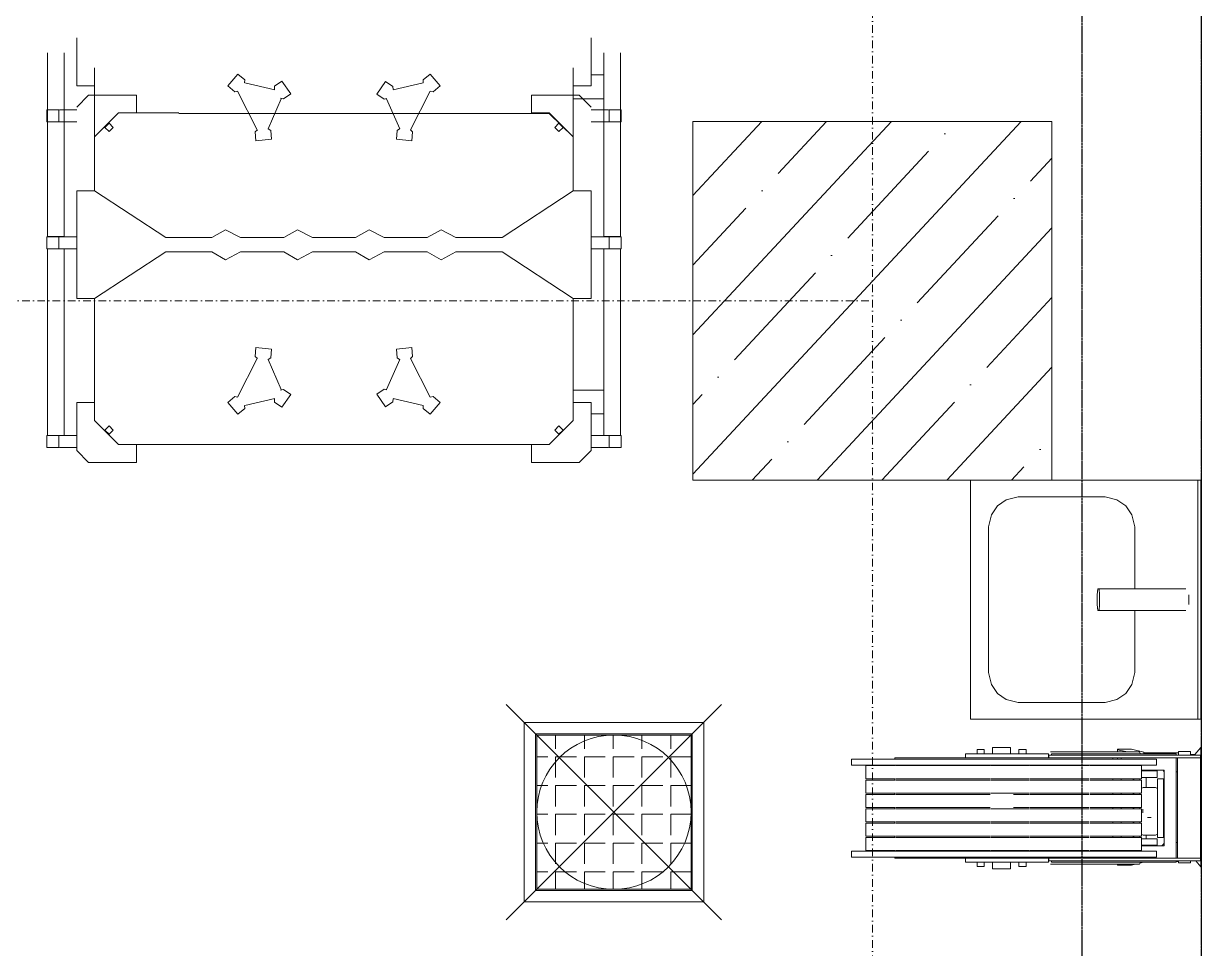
# Model space of a CAD drawing. Header units: millimetres. Extents: x -798 to 124478, y -405 to 121556.
# Drawn here: x 44159 to 46128, y 93295 to 94842 of the extents above; entities that cross this region are included whole.
import ezdxf

# ---------------------------------------------------------------- set-up
doc = ezdxf.new("R2010")
doc.units = ezdxf.units.MM
for name, pattern in [('CENTER', [2, 1.25, -0.25, 0.25, -0.25]), ('PHANTOM2', [1.25, 0.625, -0.125, 0.125, -0.125, 0.125, -0.125]), ('Strichpunkt', [25.4, 12.7, -6.35, 0, -6.35])]:
    doc.linetypes.add(name, pattern=pattern)
doc.layers.add('A-ABOVE', color=89, linetype='PHANTOM2')
for name, color, linetype, lineweight in [('A-AXES', 40, 'CENTER', 5), ('A-Hatch', 253, 'Continuous', 9), ('concreet', 5, 'Continuous', 15), ('TC-EQUIPMENT', 251, 'Continuous', 0)]:
    doc.layers.add(name, color=color, linetype=linetype, lineweight=lineweight)

# ---------------------------------------------------------------- blocks, each defined once
blk = doc.blocks.new('оси 2')
at = {"layer": 'A-AXES', "linetype": 'Strichpunkt', "transparency": 33554687}
for p, q in [((2204996.7, -2332741.5), (2204996.7, -2400515.9)), ((2162290.8, -2339245.5), (2204996.7, -2339245.5))]:
    blk.add_line(p, q, dxfattribs=at)

msp = doc.modelspace()

# ---------------------------------------------------------------- hatches: boundary and pattern name
at = {"layer": 'A-Hatch'}
h = msp.add_hatch(dxfattribs=at)
h.set_pattern_fill('ANSI35', color=256, scale=25, angle=-177.9339, style=0)
h.set_pattern_definition([(227.066067, (-63834.37, -576708.18), (116.227165, -108.13329), []), (227.066067, (-63946.55, -576712.23), (116.227165, -108.13329), [198.4375, -39.6875, 0, -39.6875])])
h.paths.add_polyline_path([(45877.6, 94678.6), (45877.6, 94078.6), (45277.6, 94078.6), (45277.4, 94678.3)])

# ---------------------------------------------------------------- linework, layer by layer
at = {"layer": 'A-ABOVE', "ltscale": 5, "transparency": 33554687}
msp.add_lwpolyline([(46127.6, 95498.6), (45927.6, 95498.6), (45927.6, 86578.6), (46127.6, 86578.6), (46127.6, 95498.6)], close=True, dxfattribs=at)
at = {"layer": 'concreet', "lineweight": 9, "ltscale": 200}
msp.add_lwpolyline([(12077.6, 88628.6), (12077.6, 95698.6), (46127.6, 95698.6), (46127.6, 47228.6)], dxfattribs=at)
at = {"layer": 'concreet'}
msp.add_lwpolyline([(45277.6, 94078.6), (45877.6, 94078.6), (45877.6, 94678.6), (45277.6, 94678.6)], close=True, dxfattribs=at)
at = {"layer": 'TC-EQUIPMENT'}
for p, q in [((44247.4, 94738.2), (44247.4, 94818.2)), ((45107.4, 94738.2), (45107.4, 94818.2)), ((44198.4, 94486.2), (44198.4, 94793.2)), ((44226.4, 94793.2), (44226.4, 94486.2)), ((45128.4, 94793.2), (45128.4, 94486.2)), ((45156.4, 94793.2), (45156.4, 94486.2)), ((44277.4, 94562.2), (44277.4, 94768.2)), ((44516.8, 94757.7), (44500, 94737.8)), ((44516.8, 94757.7), (44528.3, 94748.1)), ((44838, 94757.7), (44826.5, 94748.1)), ((44838, 94757.7), (44854.8, 94737.8)), ((45077.4, 94768.2), (45077.4, 94562.2)), ((45128.4, 94756.2), (45107.4, 94756.2)), ((44247.4, 94738.2), (44277.4, 94738.2)), ((44500, 94737.8), (44511.6, 94728.2)), ((44528.3, 94748.1), (44528, 94743.2)), ((44578.4, 94731.2), (44528.4, 94743.2)), ((44577.8, 94732.5), (44578, 94737.4)), ((44578, 94737.4), (44590.3, 94746)), ((44605.2, 94724.7), (44590.3, 94746)), ((44748.9, 94724.1), (44763.8, 94745.4)), ((44763.8, 94745.4), (44776.1, 94736.8)), ((44776.1, 94736.8), (44776.3, 94731.9)), ((44826.4, 94743.2), (44776.4, 94731.2)), ((44826.8, 94743.2), (44826.5, 94748.1)), ((44854.8, 94737.8), (44843.2, 94728.2)), ((45107.4, 94738.2), (45077.4, 94738.2)), ((44247.4, 94702.6), (44267.4, 94722.6)), ((44267.4, 94722.6), (44347.4, 94722.6)), ((44347.4, 94722.6), (44347.4, 94692.6)), ((44516.4, 94729.2), (44511.6, 94728.2)), ((44549.3, 94664.4), (44516.4, 94729.2)), ((44589.4, 94716.2), (44567.4, 94666.2)), ((44592.9, 94716.1), (44588.2, 94717.6)), ((44605.2, 94724.7), (44592.9, 94716.1)), ((44748.9, 94724.1), (44761.2, 94715.5)), ((44765.9, 94717), (44761.2, 94715.5)), ((44765.4, 94716.2), (44787.4, 94666.2)), ((44805.6, 94664.4), (44838.4, 94729.2)), ((44843.2, 94728.2), (44838.4, 94729.2)), ((45007.4, 94722.6), (45007.4, 94692.6)), ((45087.4, 94722.6), (45007.4, 94722.6)), ((45077.4, 94716.2), (45128.4, 94716.2)), ((45087.4, 94722.6), (45107.4, 94702.6)), ((44197.4, 94697.6), (44217.4, 94697.6)), ((44197.4, 94677.6), (44197.4, 94697.6)), ((44217.4, 94697.6), (44217.4, 94677.6)), ((44218.4, 94697.6), (44247.4, 94697.6)), ((44277.4, 94652.6), (44317.4, 94692.6)), ((44418.4, 94692.6), (44317.4, 94692.6)), ((45037.4, 94691.6), (44418.4, 94691.6)), ((45007.4, 94692.6), (45037.4, 94692.6)), ((45037.4, 94692.6), (45077.4, 94652.6)), ((45037.4, 94691.6), (45077.4, 94652.6)), ((45107.4, 94697.6), (45136.4, 94697.6)), ((45137.4, 94697.6), (45157.4, 94697.6)), ((45137.4, 94677.6), (45137.4, 94697.6)), ((45157.4, 94697.6), (45157.4, 94677.6)), ((44247.4, 94677.6), (44197.4, 94677.6)), ((44294.4, 94668.6), (44301.4, 94675.6)), ((44301.4, 94675.6), (44308.4, 94668.6)), ((45046.4, 94668.6), (45053.4, 94675.6)), ((45060.4, 94668.6), (45053.4, 94675.6)), ((45107.4, 94677.6), (45157.4, 94677.6)), ((44301.4, 94661.6), (44294.4, 94668.6)), ((44308.4, 94668.6), (44301.4, 94661.6)), ((44545.8, 94661.2), (44549.4, 94664.6)), ((44547.1, 94646.3), (44545.8, 94661.2)), ((44567.6, 94666.1), (44571.7, 94663.5)), ((44571.7, 94663.5), (44573, 94648.6)), ((44781.8, 94648.6), (44783.1, 94663.5)), ((44783.1, 94663.5), (44787.2, 94666.1)), ((44805.4, 94664.6), (44809, 94661.2)), ((44807.7, 94646.3), (44809, 94661.2)), ((45053.4, 94661.6), (45046.4, 94668.6)), ((45060.4, 94668.6), (45053.4, 94661.6)), ((44547.1, 94646.3), (44573, 94648.6)), ((44807.7, 94646.3), (44781.8, 94648.6)), ((44247.4, 94562.2), (44277.4, 94562.2)), ((44247.4, 94382.2), (44247.4, 94562.2)), ((44277.4, 94562.2), (44396.4, 94484.1)), ((45077.4, 94562.2), (44958.4, 94484.1)), ((45077.4, 94562.2), (45107.4, 94562.2)), ((45107.4, 94562.2), (45107.4, 94382.2)), ((44473.4, 94484.2), (44496.4, 94497.2)), ((44521.4, 94484.2), (44496.4, 94497.2)), ((44593.4, 94484.2), (44616.4, 94497.2)), ((44616.4, 94497.2), (44641.4, 94484.2)), ((44713.4, 94484.2), (44736.4, 94497.2)), ((44736.4, 94497.2), (44761.4, 94484.2)), ((44833.4, 94484.2), (44856.4, 94497.2)), ((44856.4, 94497.2), (44881.4, 94484.2)), ((44197.4, 94485.2), (44217.4, 94485.2)), ((44197.4, 94465.2), (44197.4, 94485.2)), ((44198.4, 94486.2), (44226.4, 94486.2)), ((44217.4, 94485.2), (44217.4, 94465.2)), ((44247.4, 94485.2), (44218.4, 94485.2)), ((44473.4, 94484.2), (44396.4, 94484.2)), ((44593.4, 94484.2), (44521.4, 94484.2)), ((44713.4, 94484.2), (44641.4, 94484.2)), ((44761.4, 94484.2), (44833.4, 94484.2)), ((44881.4, 94484.2), (44958.4, 94484.2)), ((45107.4, 94485.2), (45136.4, 94485.2)), ((45156.4, 94486.2), (45128.4, 94486.2)), ((45137.4, 94485.2), (45157.4, 94485.2)), ((45137.4, 94485.2), (45137.4, 94465.2)), ((45157.4, 94465.2), (45157.4, 94485.2)), ((44247.4, 94465.2), (44197.4, 94465.2)), ((44198.4, 94153.2), (44198.4, 94465.2)), ((44226.4, 94465.2), (44226.4, 94153.2)), ((44396.4, 94460.3), (44277.4, 94382.2)), ((44396.4, 94460.2), (44473.4, 94460.2)), ((44496.4, 94447.2), (44473.4, 94460.2)), ((44496.4, 94447.2), (44521.4, 94460.2)), ((44521.4, 94460.2), (44593.4, 94460.2)), ((44616.4, 94447.2), (44593.4, 94460.2)), ((44641.4, 94460.2), (44616.4, 94447.2)), ((44641.4, 94460.2), (44713.4, 94460.2)), ((44736.4, 94447.2), (44713.4, 94460.2)), ((44761.4, 94460.2), (44736.4, 94447.2)), ((44833.4, 94460.2), (44761.4, 94460.2)), ((44856.4, 94447.2), (44833.4, 94460.2)), ((44881.4, 94460.2), (44856.4, 94447.2)), ((44958.4, 94460.2), (44881.4, 94460.2)), ((44958.4, 94460.3), (45077.4, 94382.2)), ((45107.4, 94465.2), (45157.4, 94465.2)), ((45128.4, 94465.2), (45128.4, 94153.2)), ((45156.4, 94153.2), (45156.4, 94465.2)), ((44277.4, 94382.2), (44247.4, 94382.2)), ((44277.4, 94178.2), (44277.4, 94382.2)), ((45077.4, 94178.2), (45077.4, 94382.2)), ((45107.4, 94382.2), (45077.4, 94382.2)), ((44547.1, 94300.1), (44545.8, 94285.2)), ((44547.1, 94300.1), (44573, 94297.8)), ((44573, 94297.8), (44571.7, 94282.9)), ((44807.7, 94300.1), (44781.8, 94297.8)), ((44783.1, 94282.9), (44781.8, 94297.8)), ((44807.7, 94300.1), (44809, 94285.2)), ((44549.3, 94281.9), (44516.4, 94217.2)), ((44549.4, 94281.8), (44545.8, 94285.2)), ((44589.4, 94230.2), (44567.4, 94280.2)), ((44571.7, 94282.9), (44567.6, 94280.3)), ((44765.4, 94230.2), (44787.4, 94280.2)), ((44787.2, 94280.3), (44783.1, 94282.9)), ((44809, 94285.2), (44805.4, 94281.8)), ((44805.6, 94281.9), (44838.4, 94217.2)), ((44500, 94208.6), (44511.6, 94218.2)), ((44511.6, 94218.2), (44516.4, 94217.2)), ((44588.2, 94228.8), (44592.9, 94230.3)), ((44605.2, 94221.7), (44590.3, 94200.4)), ((44605.2, 94221.7), (44592.9, 94230.3)), ((44748.9, 94222.3), (44761.2, 94230.9)), ((44748.9, 94222.3), (44763.8, 94201)), ((44761.2, 94230.9), (44765.9, 94229.4)), ((44838.4, 94217.2), (44843.2, 94218.2)), ((44854.8, 94208.6), (44843.2, 94218.2)), ((45128.4, 94229.2), (45077.4, 94229.2)), ((44247.4, 94208.2), (44247.4, 94128.2)), ((44247.4, 94208.2), (44277.4, 94208.2)), ((44516.8, 94188.7), (44500, 94208.6)), ((44516.8, 94188.7), (44528.3, 94198.3)), ((44528, 94203.2), (44528.3, 94198.3)), ((44528.4, 94203.2), (44578.4, 94215.2)), ((44578, 94209), (44577.8, 94213.9)), ((44590.3, 94200.4), (44578, 94209)), ((44776.1, 94209.6), (44763.8, 94201)), ((44776.3, 94214.5), (44776.1, 94209.6)), ((44826.4, 94203.2), (44776.4, 94215.2)), ((44826.5, 94198.3), (44826.8, 94203.2)), ((44838, 94188.7), (44826.5, 94198.3)), ((44838, 94188.7), (44854.8, 94208.6)), ((45107.4, 94208.2), (45077.4, 94208.2)), ((45107.4, 94208.2), (45107.4, 94128.2)), ((45107.4, 94189.2), (45128.4, 94189.2)), ((44317.4, 94138.2), (44277.4, 94178.2)), ((44294.4, 94162.2), (44301.4, 94169.2)), ((44301.4, 94155.2), (44294.4, 94162.2)), ((44301.4, 94169.2), (44308.4, 94162.2)), ((44308.4, 94162.2), (44301.4, 94155.2)), ((45037.4, 94138.2), (45077.4, 94178.2)), ((45046.4, 94162.2), (45053.4, 94169.2)), ((45053.4, 94155.2), (45046.4, 94162.2)), ((45053.4, 94169.2), (45060.4, 94162.2)), ((45060.4, 94162.2), (45053.4, 94155.2)), ((44197.4, 94153.2), (44247.4, 94153.2)), ((44197.4, 94153.2), (44197.4, 94133.2)), ((44217.4, 94133.2), (44217.4, 94153.2)), ((45107.4, 94153.2), (45157.4, 94153.2)), ((45137.4, 94153.2), (45137.4, 94133.2)), ((45157.4, 94133.2), (45157.4, 94153.2)), ((44197.4, 94133.2), (44217.4, 94133.2)), ((44247.4, 94133.2), (44218.4, 94133.2)), ((44247.4, 94128.2), (44267.4, 94108.2)), ((44317.4, 94138.2), (45037.4, 94138.2)), ((44347.4, 94138.2), (44347.4, 94108.2)), ((45007.4, 94138.2), (45007.4, 94108.2)), ((45087.4, 94108.2), (45107.4, 94128.2)), ((45107.4, 94133.2), (45136.4, 94133.2)), ((45137.4, 94133.2), (45157.4, 94133.2)), ((44347.4, 94108.2), (44267.4, 94108.2)), ((45007.4, 94108.2), (45087.4, 94108.2)), ((45741.4, 94078.6), (46126.4, 94078.6)), ((45741.4, 94078.6), (45741.4, 93678.6)), ((46121.4, 93678.6), (46121.4, 94078.6)), ((46126.4, 94078.6), (46126.4, 93678.6)), ((45801.4, 94045.6), (45786.4, 94035.6)), ((45821.4, 94050.6), (45801.4, 94045.6)), ((45966.4, 94050.6), (45821.4, 94050.6)), ((45986.4, 94045.6), (45966.4, 94050.6)), ((46001.4, 94035.6), (45986.4, 94045.6)), ((45786.4, 94035.6), (45776.4, 94020.6)), ((46011.4, 94020.6), (46001.4, 94035.6)), ((45771.4, 94000.6), (45776.4, 94020.6)), ((46016.4, 94000.6), (46011.4, 94020.6)), ((45771.4, 94000.6), (45771.4, 93756.6)), ((46016.4, 93896.6), (46016.4, 94000.6)), ((45953.4, 93886.6), (45954.4, 93896.6)), ((45953.4, 93886.6), (45953.4, 93870.6)), ((46101.4, 93896.6), (45954.4, 93896.6)), ((45956.4, 93896.6), (45957.4, 93886.6)), ((45957.4, 93886.6), (45957.4, 93870.6)), ((46106.4, 93870.6), (46106.4, 93886.6)), ((45954.4, 93860.6), (45953.4, 93870.6)), ((45957.4, 93870.6), (45956.4, 93860.6)), ((45954.4, 93860.6), (46101.4, 93860.6)), ((46016.4, 93756.6), (46016.4, 93860.6)), ((45771.4, 93756.6), (45776.4, 93736.6)), ((46011.4, 93736.6), (46016.4, 93756.6)), ((45776.4, 93736.6), (45786.4, 93721.6)), ((46001.4, 93721.6), (46011.4, 93736.6)), ((45786.4, 93721.6), (45801.4, 93711.6)), ((45801.4, 93711.6), (45821.4, 93706.6)), ((45821.4, 93706.6), (45966.4, 93706.6)), ((45966.4, 93706.6), (45986.4, 93711.6)), ((45986.4, 93711.6), (46001.4, 93721.6)), ((45325.5, 93703.2), (44965.5, 93343.2)), ((44965.5, 93703.2), (45325.5, 93343.2)), ((44995.5, 93673.2), (44995.5, 93373.2)), ((45295.5, 93673.2), (44995.5, 93673.2)), ((45295.5, 93373.2), (45295.5, 93673.2)), ((45741.4, 93678.6), (46126.4, 93678.6)), ((45014.5, 93654.2), (45014.5, 93392.2)), ((45276.5, 93654.2), (45014.5, 93654.2)), ((45016.5, 93394.2), (45016.5, 93652.2)), ((45016.5, 93652.2), (45274.5, 93652.2)), ((45047.9, 93652.2), (45047.9, 93629.1)), ((45096, 93652.2), (45096, 93629.1)), ((45144.1, 93652.2), (45144.1, 93629.1)), ((45192.2, 93652.2), (45192.2, 93629.1)), ((45240.4, 93652.2), (45240.4, 93629.1)), ((45274.5, 93394.2), (45274.5, 93652.2)), ((45276.5, 93654.2), (45276.5, 93392.2)), ((45752.4, 93620.7), (45752.4, 93628)), ((45764.4, 93628), (45752.4, 93628)), ((45764.4, 93620.7), (45764.4, 93628)), ((45808.4, 93631.6), (45778.4, 93631.6)), ((45778.4, 93620.7), (45778.4, 93631.6)), ((45808.4, 93631.6), (45808.4, 93620.7)), ((45822.4, 93628), (45822.4, 93620.7)), ((45834.4, 93628), (45822.4, 93628)), ((45834.4, 93628), (45834.4, 93620.7)), ((45987.4, 93624), (45987.4, 93628.6)), ((45987.4, 93628.6), (46010.4, 93628.6)), ((45987.4, 93627.6), (46003.9, 93624)), ((46010.4, 93628.6), (46031.4, 93623.6)), ((46126.4, 93631.6), (46116.4, 93619.6)), ((46126.4, 93581.6), (46126.4, 93631.6)), ((45016.5, 93616), (45034.7, 93616)), ((45047.9, 93581), (45047.9, 93616)), ((45082.9, 93616), (45047.9, 93616)), ((45096, 93581), (45096, 93616)), ((45131, 93616), (45096, 93616)), ((45144.1, 93581), (45144.1, 93616)), ((45179.1, 93616), (45144.1, 93616)), ((45192.2, 93581), (45192.2, 93616)), ((45227.2, 93616), (45192.2, 93616)), ((45240.4, 93581), (45240.4, 93616)), ((45274.5, 93616), (45240.4, 93616)), ((46052.4, 93612), (45542.4, 93612)), ((45542.4, 93602.1), (45542.4, 93612)), ((45615.3, 93614.1), (46126, 93614.1)), ((45615.3, 93614.1), (45615.3, 93612)), ((45733.4, 93620.7), (45871.9, 93620.7)), ((45733.4, 93614.1), (45733.4, 93620.7)), ((45871.9, 93620.7), (45871.9, 93614.1)), ((45872.3, 93618.5), (45872.3, 93614.1)), ((46126, 93618.5), (45872.3, 93618.5)), ((46023.8, 93624), (45875.4, 93624)), ((45877.2, 93620.7), (46085.4, 93620.7)), ((45877.2, 93618.5), (45877.2, 93620.7)), ((45979.5, 93612), (45979.5, 93614.1)), ((45987.4, 93612), (45987.4, 93614.1)), ((45993.4, 93614.1), (45993.4, 93612)), ((46023.8, 93624), (46024.6, 93623.1)), ((46024.9, 93621.6), (46024.6, 93623.1)), ((46024.9, 93620.7), (46024.9, 93621.6)), ((46031.4, 93623.6), (46031.4, 93620.7)), ((46031.4, 93622.6), (46089.4, 93622.6)), ((46052.4, 93612), (46052.4, 93602.1)), ((46085.4, 93620.7), (46085.4, 93618.5)), ((46085.4, 93446.1), (46085.4, 93614.1)), ((46087.6, 93446.1), (46087.6, 93614.1)), ((46089.4, 93624.6), (46089.4, 93618.5)), ((46089.4, 93624.6), (46109.4, 93624.6)), ((46109.4, 93618.5), (46109.4, 93624.6)), ((46116.4, 93619.6), (46109.4, 93619.6)), ((46116.4, 93619.6), (46116.4, 93618.5)), ((46126, 93618.5), (46126, 93441.7)), ((45542.4, 93602.1), (46052.4, 93602.1)), ((45566.7, 93601), (45616, 93601)), ((45566.7, 93601), (45566.7, 93579.2)), ((45615.3, 93602.1), (45615.3, 93601)), ((45617, 93601), (45704.1, 93601)), ((45705, 93601), (45774.3, 93601)), ((45775.5, 93601), (45840.4, 93601)), ((45841, 93601), (45939.4, 93601)), ((45940.8, 93601), (46027.3, 93601)), ((45979.5, 93602.1), (45979.5, 93601)), ((45987.4, 93601), (45987.4, 93602.1)), ((45993.4, 93601), (45993.4, 93602.1)), ((46027.3, 93579.2), (46027.3, 93601)), ((46028, 93593.4), (46065.4, 93593.4)), ((46053.4, 93592.3), (46028, 93592.3)), ((46031.4, 93592.3), (46031.4, 93593.4)), ((46038.4, 93592.6), (46038.3, 93592.3)), ((46039.2, 93593.4), (46038.4, 93592.6)), ((46053.4, 93592.3), (46053.4, 93581.4)), ((46064.4, 93592.6), (46063.6, 93593.4)), ((46065.1, 93590.6), (46064.4, 93592.6)), ((46065.1, 93590.6), (46065.4, 93590.6)), ((46065.4, 93593.4), (46065.4, 93466.8)), ((46087.6, 93590.6), (46085.4, 93590.6)), ((45616, 93579.2), (45566.7, 93579.2)), ((45566.7, 93577), (45616, 93577)), ((45566.7, 93577), (45566.7, 93555.2)), ((45615.3, 93577), (45615.3, 93579.2)), ((45704.1, 93579.2), (45617, 93579.2)), ((45617, 93577), (45704.1, 93577)), ((45774.3, 93579.2), (45705, 93579.2)), ((45705, 93577), (45774.3, 93577)), ((45840.4, 93579.2), (45775.5, 93579.2)), ((45775.5, 93577), (45840.4, 93577)), ((45939.4, 93579.2), (45841, 93579.2)), ((45841, 93577), (45939.4, 93577)), ((46027.3, 93579.2), (45940.8, 93579.2)), ((45940.8, 93577), (46027.3, 93577)), ((45979.5, 93579.2), (45979.5, 93577)), ((45993.4, 93577), (45993.4, 93579.2)), ((46013.4, 93579.2), (46013.4, 93577)), ((46014.4, 93577), (46014.4, 93579.2)), ((46024.4, 93579.2), (46024.4, 93577)), ((46027.3, 93555.2), (46027.3, 93577)), ((46028, 93581.4), (46053.4, 93581.4)), ((46035.4, 93581.4), (46035.4, 93564.6)), ((46064.4, 93579.2), (46054.4, 93579.2)), ((46054.4, 93481), (46054.4, 93579.2)), ((46064.4, 93579.2), (46064.4, 93481)), ((46126.4, 93581.6), (46126, 93582)), ((45016.5, 93567.9), (45034.7, 93567.9)), ((45047.9, 93532.9), (45047.9, 93567.9)), ((45082.9, 93567.9), (45047.9, 93567.9)), ((45096, 93532.9), (45096, 93567.9)), ((45131, 93567.9), (45096, 93567.9)), ((45144.1, 93532.9), (45144.1, 93567.9)), ((45179.1, 93567.9), (45144.1, 93567.9)), ((45192.2, 93532.9), (45192.2, 93567.9)), ((45227.2, 93567.9), (45192.2, 93567.9)), ((45240.4, 93532.9), (45240.4, 93567.9)), ((45274.5, 93567.9), (45240.4, 93567.9)), ((45616, 93555.2), (45566.7, 93555.2)), ((45566.7, 93553), (45616, 93553)), ((45566.7, 93553), (45566.7, 93531.2)), ((45615.3, 93553), (45615.3, 93555.2)), ((45704.1, 93555.2), (45617, 93555.2)), ((45617, 93553), (45704.1, 93553)), ((45774.3, 93555.2), (45705, 93555.2)), ((45705, 93553), (45774.3, 93553)), ((45840.4, 93555.2), (45775.5, 93555.2)), ((45813.6, 93553), (45840.4, 93553)), ((45939.4, 93555.2), (45841, 93555.2)), ((45841, 93553), (45939.4, 93553)), ((46027.3, 93555.2), (45940.8, 93555.2)), ((45940.8, 93553), (46027.3, 93553)), ((45979.5, 93555.2), (45979.5, 93553)), ((45993.4, 93553), (45993.4, 93555.2)), ((46013.4, 93555.2), (46013.4, 93553)), ((46014.4, 93553), (46014.4, 93555.2)), ((46024.4, 93555.2), (46024.4, 93553)), ((46027.3, 93531.2), (46027.3, 93553)), ((46028, 93563.6), (46030, 93564.6)), ((46050.8, 93564.6), (46030, 93564.6)), ((46050.8, 93564.6), (46054.4, 93562.7)), ((46064.4, 93557.3), (46065.4, 93556.7)), ((45616, 93531.2), (45566.7, 93531.2)), ((45566.7, 93529), (45616, 93529)), ((45566.7, 93529), (45566.7, 93507.2)), ((45615.3, 93529), (45615.3, 93531.2)), ((45704.1, 93531.2), (45617, 93531.2)), ((45617, 93529), (45704.1, 93529)), ((45774.3, 93531.2), (45705, 93531.2)), ((45705, 93529), (45774.3, 93529)), ((45775.5, 93529), (45840.4, 93529)), ((45840.4, 93531.2), (45813.6, 93531.2)), ((45939.4, 93531.2), (45841, 93531.2)), ((45841, 93529), (45939.4, 93529)), ((46027.3, 93531.2), (45940.8, 93531.2)), ((45940.8, 93529), (46027.3, 93529)), ((45979.5, 93531.2), (45979.5, 93529)), ((45993.4, 93529), (45993.4, 93531.2)), ((46013.4, 93531.2), (46013.4, 93529)), ((46014.4, 93529), (46014.4, 93531.2)), ((46024.4, 93531.2), (46024.4, 93529)), ((46027.3, 93507.2), (46027.3, 93529)), ((45016.5, 93519.8), (45034.7, 93519.8)), ((45047.9, 93484.8), (45047.9, 93519.8)), ((45082.9, 93519.8), (45047.9, 93519.8)), ((45096, 93484.8), (45096, 93519.8)), ((45131, 93519.8), (45096, 93519.8)), ((45144.1, 93484.8), (45144.1, 93519.8)), ((45179.1, 93519.8), (45144.1, 93519.8)), ((45192.2, 93484.8), (45192.2, 93519.8)), ((45227.2, 93519.8), (45192.2, 93519.8)), ((45240.4, 93484.8), (45240.4, 93519.8)), ((45274.5, 93519.8), (45240.4, 93519.8)), ((46029.4, 93522.2), (46029.4, 93528)), ((46043.3, 93514.1), (46037.5, 93514.1)), ((45616, 93507.2), (45566.7, 93507.2)), ((45566.7, 93505), (45616, 93505)), ((45566.7, 93505), (45566.7, 93483.2)), ((45615.3, 93505), (45615.3, 93507.2)), ((45704.1, 93507.2), (45617, 93507.2)), ((45617, 93505), (45704.1, 93505)), ((45774.3, 93507.2), (45705, 93507.2)), ((45705, 93505), (45774.3, 93505)), ((45840.4, 93507.2), (45775.5, 93507.2)), ((45775.5, 93505), (45840.4, 93505)), ((45939.4, 93507.2), (45841, 93507.2)), ((45841, 93505), (45939.4, 93505)), ((46027.3, 93507.2), (45940.8, 93507.2)), ((45940.8, 93505), (46027.3, 93505)), ((45979.5, 93507.2), (45979.5, 93505)), ((45993.4, 93505), (45993.4, 93507.2)), ((46013.4, 93507.2), (46013.4, 93505)), ((46014.4, 93505), (46014.4, 93507.2)), ((46024.4, 93507.2), (46024.4, 93505)), ((46027.3, 93483.2), (46027.3, 93505)), ((46065.4, 93492.5), (46064.4, 93492)), ((45016.5, 93471.6), (45034.7, 93471.6)), ((45047.9, 93436.6), (45047.9, 93471.6)), ((45082.9, 93471.6), (45047.9, 93471.6)), ((45096, 93436.6), (45096, 93471.6)), ((45131, 93471.6), (45096, 93471.6)), ((45144.1, 93436.6), (45144.1, 93471.6)), ((45179.1, 93471.6), (45144.1, 93471.6)), ((45192.2, 93436.6), (45192.2, 93471.6)), ((45227.2, 93471.6), (45192.2, 93471.6)), ((45240.4, 93436.6), (45240.4, 93471.6)), ((45274.5, 93471.6), (45240.4, 93471.6)), ((45616, 93483.2), (45566.7, 93483.2)), ((45566.7, 93481), (45616, 93481)), ((45566.7, 93481), (45566.7, 93459.2)), ((45615.3, 93481), (45615.3, 93483.2)), ((45704.1, 93483.2), (45617, 93483.2)), ((45617, 93481), (45704.1, 93481)), ((45774.3, 93483.2), (45705, 93483.2)), ((45705, 93481), (45774.3, 93481)), ((45840.4, 93483.2), (45775.5, 93483.2)), ((45775.5, 93481), (45840.4, 93481)), ((45939.4, 93483.2), (45841, 93483.2)), ((45841, 93481), (45939.4, 93481)), ((46027.3, 93483.2), (45940.8, 93483.2)), ((45940.8, 93481), (46027.3, 93481)), ((45979.5, 93483.2), (45979.5, 93481)), ((45993.4, 93481), (45993.4, 93483.2)), ((46013.4, 93483.2), (46013.4, 93481)), ((46014.4, 93481), (46014.4, 93483.2)), ((46024.4, 93483.2), (46024.4, 93481)), ((46027.3, 93459.2), (46027.3, 93481)), ((46028, 93485.7), (46030, 93484.6)), ((46053.4, 93478.8), (46028, 93478.8)), ((46050.8, 93484.6), (46030, 93484.6)), ((46035.4, 93478.8), (46035.4, 93484.6)), ((46054.4, 93486.6), (46050.8, 93484.6)), ((46053.4, 93467.9), (46053.4, 93478.8)), ((46064.4, 93481), (46054.4, 93481)), ((46064.4, 93469.6), (46061.6, 93466.8)), ((46065.4, 93472.6), (46064.4, 93469.6)), ((46087.6, 93472.6), (46085.4, 93472.6)), ((46126.4, 93481.6), (46126, 93481.2)), ((46126.4, 93431.6), (46126.4, 93481.6)), ((46052.4, 93458.1), (45542.4, 93458.1)), ((45542.4, 93458.1), (45542.4, 93448.2)), ((45616, 93459.2), (45566.7, 93459.2)), ((45615.3, 93458.1), (45615.3, 93459.2)), ((45704.1, 93459.2), (45617, 93459.2)), ((45774.3, 93459.2), (45705, 93459.2)), ((45840.4, 93459.2), (45775.5, 93459.2)), ((45939.4, 93459.2), (45841, 93459.2)), ((46027.3, 93459.2), (45940.8, 93459.2)), ((45979.5, 93459.2), (45979.5, 93458.1)), ((45987.4, 93458.1), (45987.4, 93459.2)), ((45993.4, 93458.9), (45989.7, 93458.1)), ((45993.4, 93458.1), (45993.4, 93459.2)), ((46028, 93467.9), (46053.4, 93467.9)), ((46065.4, 93466.8), (46028, 93466.8)), ((46031.4, 93467.9), (46031.4, 93466.8)), ((46041.2, 93466.8), (46040.1, 93467.9)), ((46052.4, 93448.2), (46052.4, 93458.1)), ((45542.4, 93448.2), (46052.4, 93448.2)), ((45615.3, 93446.1), (45615.3, 93448.2)), ((45615.3, 93446.1), (46126, 93446.1)), ((45733.4, 93439.5), (45733.4, 93446.1)), ((45733.4, 93439.5), (45871.9, 93439.5)), ((45752.4, 93432.2), (45752.4, 93439.5)), ((45764.4, 93432.2), (45752.4, 93432.2)), ((45764.4, 93439.5), (45764.4, 93432.2)), ((45778.4, 93428.6), (45778.4, 93439.5)), ((45808.4, 93439.5), (45808.4, 93428.6)), ((45822.4, 93432.2), (45822.4, 93439.5)), ((45834.4, 93432.2), (45822.4, 93432.2)), ((45834.4, 93439.5), (45834.4, 93432.2)), ((45871.9, 93446.1), (45871.9, 93439.5)), ((45872.3, 93441.7), (45872.3, 93446.1)), ((45872.3, 93441.7), (46126, 93441.7)), ((45875.4, 93436.2), (46023.8, 93436.2)), ((45877.2, 93441.7), (45877.2, 93439.5)), ((45877.2, 93439.5), (46085.4, 93439.5)), ((45979.5, 93448.2), (45979.5, 93446.1)), ((45987.4, 93448.2), (45987.4, 93446.1)), ((45990.1, 93436.2), (45987.4, 93435.6)), ((45987.4, 93434.6), (45987.4, 93436.2)), ((46010.4, 93434.6), (45987.4, 93434.6)), ((45993.4, 93446.1), (45993.4, 93448.2)), ((46017.1, 93436.2), (46010.4, 93434.6)), ((46023.8, 93436.2), (46024.6, 93437.1)), ((46024.9, 93438.7), (46024.6, 93437.1)), ((46031, 93439.5), (46024.8, 93438.1)), ((46024.9, 93439.5), (46024.9, 93438.7)), ((46085.4, 93439.5), (46085.4, 93441.7)), ((46085.4, 93440.6), (46089.4, 93440.6)), ((46089.4, 93438.6), (46089.4, 93441.7)), ((46109.4, 93438.6), (46089.4, 93438.6)), ((46109.4, 93441.7), (46109.4, 93438.6)), ((46126.4, 93431.6), (46118, 93441.7)), ((45016.5, 93423.5), (45034.7, 93423.5)), ((45047.9, 93394.2), (45047.9, 93423.5)), ((45082.9, 93423.5), (45047.9, 93423.5)), ((45096, 93394.2), (45096, 93423.5)), ((45131, 93423.5), (45096, 93423.5)), ((45144.1, 93394.2), (45144.1, 93423.5)), ((45179.1, 93423.5), (45144.1, 93423.5)), ((45192.2, 93394.2), (45192.2, 93423.5)), ((45227.2, 93423.5), (45192.2, 93423.5)), ((45240.4, 93394.2), (45240.4, 93423.5)), ((45274.5, 93423.5), (45240.4, 93423.5)), ((45808.4, 93428.6), (45778.4, 93428.6)), ((45014.5, 93392.2), (45276.5, 93392.2)), ((45274.5, 93394.2), (45016.5, 93394.2)), ((44995.5, 93373.2), (45295.5, 93373.2))]:
    msp.add_line(p, q, dxfattribs=at)
msp.add_circle((45145.5, 93523.2), 129, dxfattribs=at)

# ---------------------------------------------------------------- block references
msp.add_blockref('оси 2', (-2159419.1, 2433624.2))

doc.saveas('drawing.dxf')
